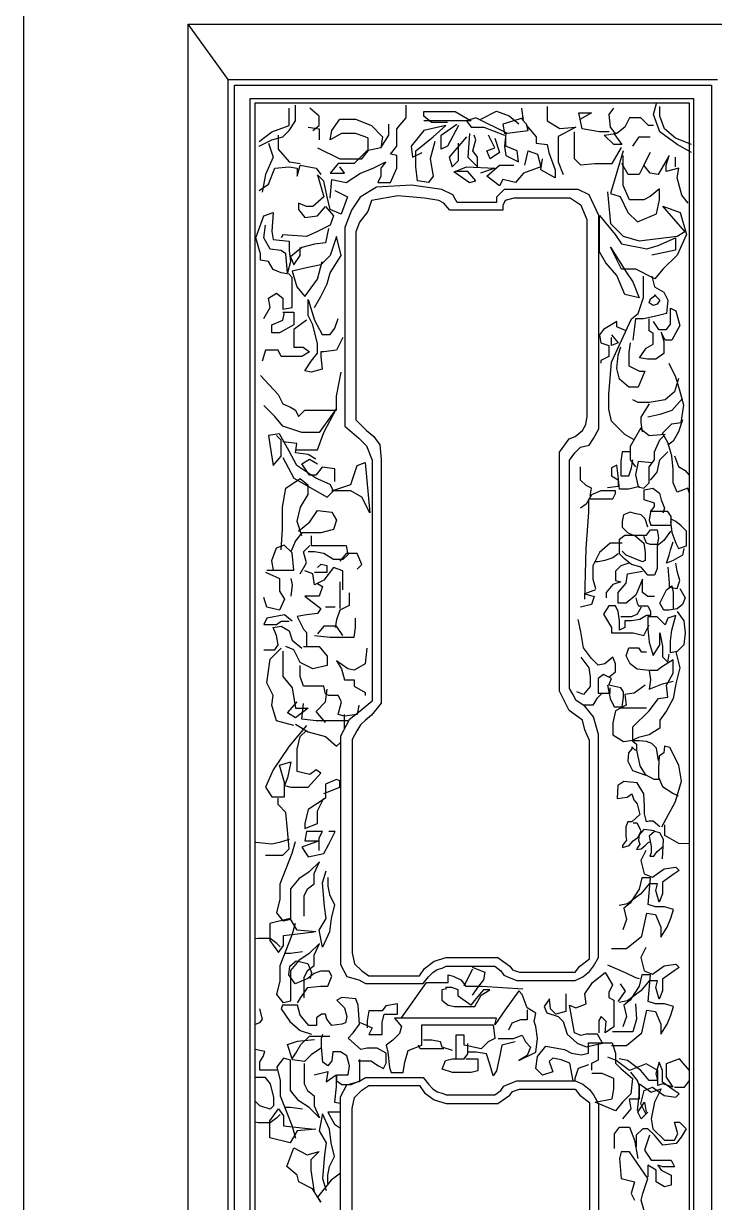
# Model space of a CAD drawing. Extents: x 1684 to 4686, y 4591 to 8092.
# Drawn here: x 1684 to 2233, y 6378 to 7314 of the extents above; entities that cross this region are included whole.
import ezdxf

# ---------------------------------------------------------------- set-up
doc = ezdxf.new("R2010")
doc.units = 0
doc.header["$MEASUREMENT"] = 0
for name, color, linetype in [('3', 3, 'CONTINUOUS'), ('4', 4, 'CONTINUOUS'), ('7', 7, 'CONTINUOUS')]:
    doc.layers.add(name, color=color, linetype=linetype)

msp = doc.modelspace()

# ---------------------------------------------------------------- linework, layer by layer
at = {"layer": '3'}
for p, q in [((1846.7, 7270.16), (1814.83, 7314.1)), ((1846.7, 5758.27), (1846.7, 7270.16)), ((1846.7, 7270.16), (2235, 7270.16)), ((1863.99, 5780.36), (1863.99, 7255.06)), ((1863.99, 7255.06), (2215.95, 7255.06)), ((2215.95, 7255.06), (2215.95, 5780.36))]:
    msp.add_line(p, q, dxfattribs=at)
for points in [[(1871.14, 7217.1), (1881.19, 7222.12), (1889.99, 7224.63), (1895.02, 7229.65), (1900.04, 7237.18), (1900.04, 7249.73)], [(1871.14, 7220.86), (1881.19, 7228.39), (1895.02, 7233.41), (1895.02, 7243.45), (1895.02, 7247.22)], [(1913.86, 7229.65), (1918.89, 7233.41), (1918.89, 7240.94), (1911.35, 7247.22)], [(1927.69, 7175.68), (1928.94, 7190.74), (1940.25, 7188.23), (1951.56, 7195.76), (1961.61, 7199.53), (1971.66, 7204.55), (1967.9, 7199.53), (1967.9, 7193.25), (1965.38, 7188.23), (1975.43, 7188.23), (1980.46, 7199.53), (1980.46, 7209.57), (1975.43, 7210.82), (1980.46, 7217.1), (1980.46, 7230.9), (1988, 7239.69), (1988, 7249.73)], [(2080.98, 7237.18), (2079.73, 7247.22)], [(2099.91, 7248.6), (2099.91, 7237.3), (2109.97, 7231.03), (2122.53, 7232.28), (2108.71, 7224.75), (2108.71, 7204.67), (2112.48, 7194.63)], [(2184.19, 7233.42), (2180.42, 7233.42), (2174.13, 7239.7), (2165.34, 7239.7), (2161.57, 7232.17), (2155.28, 7227.15), (2152.77, 7227.15), (2159.05, 7218.36), (2152.77, 7218.36), (2145.23, 7225.89), (2154.03, 7227.15), (2150.26, 7232.17), (2149, 7242.21), (2152.77, 7247.23)], [(2214.34, 7212.09), (2203.03, 7218.36), (2189.21, 7228.4), (2184.19, 7242.21), (2186.7, 7250.99)], [(2214.34, 7218.36), (2201.78, 7223.38), (2192.98, 7230.91), (2189.21, 7240.95), (2189.21, 7248.48)], [(1917.63, 7215.84), (1935.23, 7207.06), (1952.82, 7207.06), (1957.84, 7213.33), (1957.84, 7223.37), (1955.33, 7224.63), (1947.79, 7227.14), (1936.48, 7227.14), (1927.69, 7222.12), (1928.94, 7229.65), (1935.23, 7238.43), (1947.79, 7238.43), (1960.36, 7233.41), (1969.15, 7224.63), (1967.9, 7215.84), (1956.59, 7213.33), (1946.53, 7203.29), (1933.97, 7203.29), (1927.69, 7195.76), (1939, 7195.76), (1935.23, 7200.78)], [(2020.67, 7235.92), (2008.1, 7235.92), (2001.82, 7240.94), (2001.82, 7244.71), (2026.95, 7244.71), (2039.52, 7237.18), (2001.82, 7237.18)], [(2068.42, 7227.14), (2043.29, 7239.69), (2035.75, 7237.18), (2039.52, 7232.16), (2049.57, 7232.16), (2065.9, 7225.88)], [(2047.14, 7238.56), (2059.7, 7244.83), (2069.76, 7241.07), (2077.3, 7234.79)], [(2080.98, 7239.69), (2064.65, 7234.67), (2065.9, 7227.14), (2084.75, 7229.65), (2083.5, 7234.67), (2079.73, 7238.43)], [(2149, 7228.4), (2141.46, 7228.4), (2127.64, 7230.91), (2125.13, 7243.46), (2135.18, 7243.46), (2126.38, 7238.44)], [(1910.09, 7232.16), (1918.89, 7230.9), (1918.89, 7222.12)], [(1967.9, 7215.84), (1974.18, 7225.88), (1974.18, 7234.67)], [(2010.62, 7220.86), (2006.85, 7207.06), (2009.36, 7193.25), (2005.59, 7188.23), (1996.8, 7189.49), (1995.54, 7200.78), (1995.54, 7213.33), (2009.36, 7224.63), (2019.41, 7233.41), (2001.82, 7229.65), (1991.77, 7217.1), (1993.03, 7208.31), (2000.57, 7212.08)], [(2029.47, 7233.41), (2020.67, 7217.1), (2015.64, 7214.59), (2015.64, 7225.88), (2028.21, 7234.67)], [(2038.26, 7227.14), (2037, 7208.31), (2044.54, 7200.78), (2044.54, 7208.31), (2040.77, 7213.33), (2043.29, 7222.12), (2042.03, 7225.88)], [(2067.16, 7227.14), (2065.9, 7217.1), (2067.16, 7209.57), (2077.21, 7204.55), (2075.96, 7213.33), (2067.16, 7217.1), (2067.16, 7223.37)], [(2083.5, 7233.41), (2091.04, 7224.63), (2091.04, 7219.61), (2099.83, 7218.35), (2101.09, 7212.08), (2106.11, 7198.27), (2106.11, 7192), (2094.8, 7198.27), (2096.06, 7207.06)], [(2121.27, 7228.52), (2121.27, 7207.18), (2126.3, 7202.16), (2137.61, 7203.42), (2151.43, 7203.42), (2158.97, 7215.97)], [(1878.68, 7219.61), (1882.45, 7208.31), (1876.17, 7194.51), (1873.66, 7180.7)], [(1886.22, 7225.88), (1886.22, 7214.59), (1895.02, 7204.55), (1903.81, 7203.29)], [(2035.75, 7224.63), (2021.93, 7208.31), (2024.44, 7200.78), (2029.47, 7205.8), (2029.47, 7219.61)], [(2058.37, 7223.37), (2062.14, 7212.08), (2054.6, 7207.06), (2052.08, 7213.33), (2058.37, 7215.84), (2053.34, 7225.88)], [(2167.85, 7217.11), (2172.88, 7224.64), (2181.67, 7224.64)], [(2082.24, 7202.04), (2084.75, 7213.33), (2092.29, 7210.82), (2094.8, 7200.78), (2080.98, 7195.76), (2074.7, 7188.23), (2064.65, 7190.74), (2062.14, 7185.72), (2052.08, 7193.25), (2062.14, 7202.04), (2073.44, 7202.04)], [(2160.23, 7213.46), (2150.17, 7179.57), (2157.71, 7177.06), (2164, 7164.51), (2171.54, 7156.98), (2186.61, 7163.26), (2189.13, 7174.55), (2189.13, 7183.34), (2181.59, 7177.06), (2176.56, 7174.48), (2165.25, 7174.48), (2160.23, 7185.85), (2160.23, 7193.38), (2160.23, 7209.69)], [(2211.83, 7171.93), (2206.8, 7178.2), (2203.03, 7192.01), (2204.29, 7199.54), (2194.24, 7197.03), (2194.24, 7202.05), (2196.75, 7209.58), (2187.95, 7194.52), (2181.67, 7195.77), (2176.65, 7202.05), (2181.67, 7212.09), (2172.88, 7194.52), (2164.08, 7194.52), (2159.05, 7203.3)], [(2201.78, 7200.79), (2201.78, 7208.32)], [(1871.14, 7181.96), (1878.68, 7186.98), (1883.71, 7199.53), (1895.02, 7200.78), (1901.3, 7199.53), (1901.3, 7193.25), (1903.81, 7202.04), (1916.38, 7199.53), (1920.15, 7194.51)], [(2025.7, 7197.02), (2038.26, 7188.23), (2043.29, 7189.49), (2037, 7197.02), (2026.95, 7197.02), (2035.75, 7200.78), (2058.37, 7199.53), (2047.06, 7195.76)], [(1931.39, 7181.86), (1941.45, 7176.84), (1936.42, 7163.03), (1927.63, 7166.8), (1925.11, 7176.84), (1922.6, 7189.39), (1917.57, 7194.41), (1922.6, 7176.84), (1913.8, 7169.31), (1908.78, 7169.31), (1902.49, 7171.82), (1902.49, 7166.8), (1907.52, 7160.52), (1917.57, 7161.78), (1923.86, 7169.31), (1930.14, 7161.78), (1927.63, 7154.25), (1917.57, 7149.23), (1908.78, 7145.46), (1889.93, 7146.72), (1888.67, 7144.21)], [(1955.59, 6552.05), (2001.3, 6552.05), (2005.55, 6557.36), (2009.09, 6560.9), (2012.64, 6563.37), (2016.53, 6564.44), (2019.72, 6565.85), (2058.35, 6565.85), (2062.95, 6562.31), (2065.43, 6558.77), (2069.69, 6557), (2075.71, 6554.53), (2122.13, 6554.53), (2128.15, 6557.36), (2133.47, 6561.61), (2136.66, 6565.85), (2140.55, 6572.93), (2140.55, 6750), (2136.68, 6763.84), (2129.75, 6772.49), (2122.82, 6776.82), (2120.23, 6782.01), (2117.63, 6786.34), (2117.63, 6967.64), (2121.94, 6973.7), (2126.27, 6978.02), (2133.2, 6979.75), (2136.66, 6984.94), (2140.99, 6992.73), (2140.99, 7114.37), (2140.99, 7161.95), (2133.25, 7178.39), (2124.59, 7182.71), (2065.7, 7182.71), (2059.64, 7176.66), (2059.64, 7172.33), (2028.46, 7172.33), (2025, 7178.39), (2016.34, 7182.71), (1992.09, 7186.17), (1964.38, 7184.44), (1951.39, 7176.66), (1944.46, 7166.28), (1939.27, 7152.43), (1939.27, 6994.67), (1950.42, 6985.16), (1956.48, 6979.1), (1960.81, 6967.86), (1960.81, 6776.29), (1951.29, 6768.51), (1942.63, 6761.59), (1935.7, 6748.61), (1935.7, 6567.3), (1940.89, 6557.79), (1950.41, 6555.19), (1955.59, 6552.05)], [(2147.66, 7180.83), (2150.17, 7155.73), (2160.23, 7145.69), (2172.79, 7141.92), (2202.95, 7145.69), (2209.23, 7149.45), (2191.64, 7169.53), (2205.46, 7164.51), (2210.49, 7146.94), (2202.95, 7130.63), (2191.64, 7119.33), (2185.36, 7111.8), (2170.28, 7119.33), (2158.97, 7119.33), (2150.17, 7136.9), (2162.74, 7116.82), (2167.77, 7109.29), (2172.79, 7096.74), (2161.48, 7099.25), (2155.2, 7114.31), (2146.41, 7124.35), (2141.38, 7133.14), (2141.38, 7156.98), (2141.38, 7162), (2153.94, 7146.94), (2158.97, 7139.41), (2179.07, 7135.65), (2187.87, 7138.16), (2201.69, 7144.43), (2201.69, 7134.39), (2182.84, 7130.63)], [(1874.85, 7080.2), (1879.88, 7088.99), (1878.62, 7096.52), (1884.9, 7100.28), (1889.93, 7096.52), (1889.93, 7087.73), (1897.47, 7088.99), (1897.47, 7099.03), (1897.47, 7112.83), (1894.96, 7115.34), (1888.67, 7116.6), (1882.39, 7119.11), (1878.62, 7125.38), (1872.34, 7126.64), (1872.34, 7131.66), (1868.57, 7144.21), (1874.85, 7161.78), (1882.39, 7164.29), (1881.13, 7149.23), (1882.39, 7142.95), (1894.96, 7141.7), (1894.96, 7134.17), (1896.21, 7125.38), (1893.7, 7116.6), (1892.44, 7131.66), (1888.67, 7134.17), (1879.88, 7135.42), (1874.85, 7144.21), (1876.11, 7154.25)], [(1926.37, 7151.74), (1923.86, 7140.44), (1915.06, 7139.19), (1905.01, 7136.68), (1896.21, 7129.15), (1898.72, 7122.87), (1903.75, 7130.4), (1903.75, 7136.68)], [(1915.06, 7088.99), (1920.09, 7097.77), (1925.11, 7107.81), (1927.63, 7116.6), (1936.42, 7130.4), (1932.65, 7145.46), (1927.63, 7130.4), (1920.09, 7122.87), (1908.78, 7120.36), (1897.47, 7117.85), (1901.24, 7105.3), (1907.52, 7097.77), (1917.57, 7111.58), (1921.34, 7125.38)], [(2169.03, 6983.83), (2161.58, 6988.08), (2150.94, 6998.71), (2148.81, 7008.27), (2148.81, 7019.97), (2150.94, 7045.48), (2166.88, 7079.96), (2172.2, 7084.21), (2176.46, 7096.97), (2176.46, 7106.53), (2176.46, 7113.97)], [(2182.84, 7113.97), (2184.97, 7105.47), (2192.42, 7101.22), (2195.62, 7094.84), (2194.55, 7084.21), (2186.04, 7082.09), (2176.46, 7079.96), (2170.07, 7079.96), (2169.01, 7071.46), (2167.95, 7062.95)], [(2184.97, 7099.09), (2189.23, 7094.84), (2187.1, 7091.65), (2183.91, 7090.59), (2180.72, 7092.72), (2181.78, 7095.9), (2186.04, 7099.09)], [(1937.68, 7065.14), (1932.65, 7055.1), (1922.6, 7053.85), (1920.09, 7053.85), (1920.09, 7050.08), (1921.34, 7040.04), (1912.55, 7037.53), (1907.52, 7038.78), (1912.55, 7046.31), (1917.57, 7052.59), (1917.57, 7060.12), (1913.8, 7075.18), (1910.03, 7082.71), (1910.03, 7095.26), (1915.06, 7078.95), (1921.34, 7067.65), (1927.63, 7067.65), (1931.39, 7072.67), (1933.91, 7080.2)], [(2183.91, 7077.83), (2188.17, 7071.46), (2194.55, 7071.46), (2197.74, 7075.71), (2197.74, 7082.09), (2197.74, 7088.46), (2202, 7086.34), (2205.19, 7074.65), (2198.81, 7062.95), (2193.49, 7062.95), (2190.29, 7069.33), (2192.42, 7061.89), (2192.42, 7052.32), (2186.04, 7048.07), (2179.65, 7048.07), (2173.27, 7049.13), (2178.59, 7056.57), (2183.91, 7059.76), (2183.91, 7068.27), (2180.72, 7070.39), (2180.72, 7079.96)], [(1908.78, 7078.95), (1898.72, 7071.42), (1898.72, 7062.63), (1898.72, 7057.61), (1906.26, 7057.61), (1911.29, 7053.85), (1905.01, 7050.08), (1894.96, 7050.08), (1888.67, 7050.08), (1886.16, 7055.1), (1876.11, 7055.1), (1873.59, 7046.31)], [(1889.93, 7085.22), (1898.72, 7085.22), (1898.72, 7075.18), (1887.42, 7068.91), (1881.13, 7068.91), (1881.13, 7075.18), (1889.93, 7078.95), (1891.19, 7085.22)], [(2162.62, 7070.39), (2155.17, 7073.58), (2155.17, 7077.83), (2144.53, 7071.46), (2141.34, 7067.2), (2142.4, 7060.83), (2148.79, 7058.7), (2148.79, 7050.2), (2142.4, 7047.01), (2142.4, 7044.88)], [(2150.92, 7067.2), (2156.24, 7060.83), (2150.92, 7058.7), (2150.92, 7065.08)], [(2165.82, 7060.83), (2164.75, 7053.39), (2164.75, 7042.76), (2173.27, 7038.5), (2177.52, 7038.5), (2172.2, 7025.75), (2164.75, 7025.75), (2157.3, 7032.13), (2155.17, 7040.63), (2156.24, 7051.26), (2158.37, 7057.64)], [(2212.59, 6941.98), (2211.6, 6945.56), (2203.09, 6942.37), (2199.89, 6949.81), (2199.89, 6960.44), (2198.83, 6971.07), (2195.64, 6981.7), (2191.38, 6989.14), (2198.83, 6996.58), (2206.28, 6997.64), (2208.41, 7011.46), (2205.21, 7023.16), (2202.02, 7033.79), (2196.7, 7044.42)], [(1872.34, 7035.02), (1886.16, 7019.96), (1889.93, 7012.43), (1896.21, 7009.92), (1899.98, 7007.41), (1902.49, 7002.39), (1907.52, 7007.41), (1915.06, 7007.41), (1932.65, 7007.41), (1932.65, 7018.7), (1936.42, 7037.53)], [(2204.15, 7032.72), (2200.96, 7022.09), (2193.51, 7015.71), (2180.74, 7013.59), (2172.22, 7013.59), (2167.97, 7015.71)], [(2180.74, 7012.53), (2174.35, 7001.9), (2174.35, 6997.64), (2175.42, 6990.2)], [(2207.34, 7016.78), (2198.83, 7007.21), (2189.25, 7004.02), (2179.67, 7001.9)], [(1899.98, 6976.03), (1908.78, 6976.03), (1917.57, 6976.03), (1922.6, 6989.84), (1932.65, 7008.66), (1918.83, 6989.84), (1905.01, 6989.84), (1889.93, 6994.86), (1883.65, 7002.39), (1874.85, 7011.17)], [(2174.35, 6993.39), (2165.84, 6978.51), (2165.84, 6967.88), (2170.09, 6962.57)], [(2207.34, 6999.77), (2204.15, 6990.2), (2199.89, 6982.76), (2195.64, 6979.57)], [(1889.93, 6969.76), (1898.72, 6953.44), (1925.11, 6938.38), (1930.14, 6943.4), (1927.63, 6948.42), (1916.32, 6953.44), (1901.24, 6963.48), (1894.96, 6974.78), (1887.42, 6988.58), (1878.62, 6987.33), (1879.88, 6978.54), (1882.39, 6963.48), (1888.67, 6971.01), (1888.67, 6983.56), (1884.9, 6987.33)], [(2182.87, 6965.76), (2172.22, 6966.82), (2170.09, 6956.19), (2172.22, 6946.62), (2176.48, 6945.56), (2180.74, 6949.81), (2180.74, 6958.31), (2180.74, 6962.57), (2184.99, 6967.88), (2184.99, 6974.26), (2189.25, 6983.83), (2192.44, 6987.01)], [(2193.51, 6988.08), (2180.74, 6987.01), (2174.35, 6992.33)], [(1916.32, 6968.5), (1910.03, 6972.27), (1899.98, 6973.52), (1901.24, 6981.05), (1889.93, 6982.31)], [(2165.8, 6974.42), (2159.41, 6974.42), (2158.35, 6966.98), (2158.35, 6959.54), (2158.35, 6955.29), (2164.73, 6955.29), (2166.86, 6961.67), (2167.92, 6968.04)], [(2181.8, 6951.94), (2187.12, 6958.31), (2189.25, 6967.88), (2195.64, 6974.26)], [(1931.39, 6950.93), (1931.39, 6960.97), (1921.34, 6962.23), (1916.32, 6955.95), (1911.29, 6955.95), (1905.01, 6964.74), (1911.29, 6968.5), (1917.57, 6964.74)], [(1928.88, 6943.4), (1943.96, 6948.42), (1948.99, 6963.48), (1955.27, 6965.99), (1959.04, 6925.83), (1952.76, 6938.38), (1943.96, 6943.4), (1930.14, 6943.4)], [(2200.92, 6971.23), (2204.11, 6962.73), (2209.43, 6959.54), (2212.59, 6955.75)], [(2133.91, 6939.18), (2134.98, 6945.56), (2130.72, 6947.68), (2126.46, 6951.94), (2126.46, 6958.31), (2126.46, 6962.57)], [(2173.25, 6946.78), (2164.73, 6944.66), (2157.28, 6944.66), (2156.22, 6955.29), (2155.15, 6963.79), (2150.9, 6961.67), (2150.9, 6955.29), (2156.22, 6952.1), (2156.22, 6946.78), (2147.7, 6945.72)], [(1888.6, 6896.6), (1889.86, 6912.92), (1889.86, 6930.49), (1892.37, 6945.55), (1903.68, 6953.08), (1909.97, 6948.06), (1909.97, 6940.53), (1903.68, 6930.49), (1901.17, 6919.19), (1904.94, 6907.9)], [(2129.65, 6857.33), (2130.72, 6897.73), (2132.85, 6926.43), (2132.85, 6937.06), (2140.3, 6937.06), (2152, 6937.06), (2154.13, 6941.31), (2154.13, 6943.43), (2142.42, 6943.43), (2134.98, 6940.24), (2130.72, 6932.8), (2126.46, 6929.61)], [(2182.3, 6928.23), (2180.96, 6920.22), (2182.3, 6916.21), (2192.99, 6916.21), (2198.34, 6916.21), (2198.34, 6922.89), (2195.66, 6926.89), (2191.65, 6926.89), (2182.3, 6926.89), (2184.97, 6930.9), (2184.97, 6933.57), (2176.95, 6936.24), (2176.95, 6940.24), (2176.95, 6944.25), (2183.63, 6945.58), (2188.98, 6941.58), (2190.32, 6936.24), (2192.99, 6929.56), (2191.65, 6925.56)], [(1902.54, 6911.33), (1911.33, 6918.86), (1917.62, 6927.65), (1928.93, 6926.39), (1932.69, 6920.12), (1930.18, 6912.59), (1920.13, 6910.08), (1905.05, 6910.08), (1900.03, 6903.8), (1896.26, 6895.02)], [(2179.72, 6914.66), (2177.6, 6921.03), (2174.4, 6924.22), (2169.08, 6925.29), (2165.89, 6926.35), (2160.57, 6924.22), (2159.5, 6918.91), (2159.5, 6914.66), (2163.76, 6910.4), (2168.02, 6908.28), (2178.66, 6908.28), (2181.85, 6912.53), (2187.17, 6912.53), (2188.24, 6906.15), (2187.17, 6900.84), (2181.85, 6900.84), (2178.66, 6901.9), (2176.53, 6907.22)], [(2197.82, 6918.91), (2198.88, 6910.4), (2202.07, 6901.9), (2204.2, 6897.65), (2210.59, 6899.77), (2210.59, 6906.15), (2210.59, 6911.47), (2206.33, 6915.72), (2202.07, 6918.91), (2197.82, 6921.03)], [(2197.82, 6911.47), (2192.5, 6904.03), (2187.17, 6899.77), (2187.17, 6889.14), (2187.17, 6881.7), (2185.05, 6876.39), (2179.72, 6876.39), (2174.4, 6882.77), (2166.95, 6884.89), (2161.63, 6889.14), (2157.38, 6893.4), (2157.38, 6905.09), (2161.63, 6908.28), (2169.08, 6908.28), (2176.53, 6901.9), (2177.6, 6894.46), (2177.6, 6888.08), (2175.47, 6887.02), (2162.7, 6892.33), (2159.5, 6895.52)], [(1877.3, 6880.29), (1898.66, 6880.29), (1897.4, 6894.09), (1891.12, 6900.37), (1884.83, 6897.86), (1881.07, 6887.82), (1882.32, 6880.29)], [(1903.79, 6877.45), (1908.82, 6886.23), (1906.31, 6895.02), (1911.33, 6900.04)], [(1912.59, 6907.57), (1912.59, 6900.04), (1928.93, 6900.04), (1940.23, 6900.04), (1941.49, 6892.51), (1937.72, 6888.74), (1930.18, 6888.74), (1922.64, 6893.76), (1915.1, 6895.02), (1910.08, 6895.02)], [(2159.5, 6901.9), (2149.93, 6901.9), (2141.41, 6894.46), (2136.09, 6883.83), (2136.09, 6873.2), (2138.22, 6865.76)], [(2208.46, 6897.65), (2207.39, 6892.33), (2199.95, 6888.08), (2194.62, 6885.96), (2196.75, 6892.33), (2197.82, 6896.59), (2199.95, 6902.96)], [(1949.03, 6881.21), (1952.8, 6884.98), (1949.03, 6893.76), (1940.23, 6893.76), (1935.21, 6887.49)], [(2156.31, 6893.4), (2152.05, 6890.21), (2145.67, 6888.08), (2140.35, 6887.02), (2138.22, 6887.02)], [(1937.72, 6864.89), (1937.72, 6879.96), (1930.18, 6882.47), (1922.64, 6872.43), (1915.1, 6868.66), (1913.85, 6877.45), (1907.56, 6879.96)], [(1915.1, 6878.7), (1925.16, 6878.7), (1925.16, 6883.72), (1920.13, 6884.98), (1917.62, 6882.47)], [(2164.83, 6885.96), (2158.44, 6883.83), (2154.18, 6879.58), (2154.18, 6872.14), (2158.44, 6871.07), (2152.05, 6868.95), (2146.73, 6862.57), (2146.73, 6858.32)], [(2195.69, 6882.77), (2196.75, 6870.01), (2196.75, 6866.82), (2203.14, 6865.76), (2205.27, 6872.14), (2203.14, 6879.58), (2202.07, 6885.96)], [(1876.15, 6878.7), (1887.46, 6873.68), (1887.46, 6863.64), (1891.23, 6857.36), (1887.46, 6848.58), (1877.41, 6851.09), (1874.89, 6858.62)], [(1896.26, 6873.68), (1897.51, 6868.66), (1896.26, 6859.87)], [(2185.05, 6859.38), (2179.72, 6859.38), (2175.47, 6862.57), (2175.47, 6873.2), (2170.15, 6860.44), (2162.7, 6854.07), (2156.31, 6854.07), (2156.31, 6862.57), (2162.7, 6870.01), (2163.76, 6877.45), (2175.47, 6879.58)], [(1917.62, 6869.92), (1921.39, 6867.41), (1918.87, 6859.87), (1907.56, 6859.87), (1920.13, 6849.83), (1917.62, 6846.07), (1908.82, 6844.81), (1901.28, 6843.56), (1906.31, 6833.52), (1908.82, 6831.01), (1908.82, 6819.71)], [(1942.75, 6862.38), (1942.75, 6852.34), (1935.21, 6848.58), (1932.69, 6841.05), (1931.44, 6834.77)], [(1935.21, 6871.17), (1935.21, 6858.62), (1935.21, 6849.83)], [(2138.17, 6864.77), (2129.65, 6861.58), (2137.1, 6859.46), (2134.98, 6853.08), (2126.46, 6850.95)], [(2205.27, 6865.76), (2209.52, 6858.32), (2207.39, 6853), (2203.14, 6849.81), (2196.75, 6848.75), (2192.5, 6848.75), (2189.3, 6854.07), (2194.62, 6864.7), (2198.88, 6867.89), (2199.95, 6862.57), (2199.95, 6854.07), (2199.95, 6849.81)], [(2170.15, 6858.32), (2171.21, 6854.07), (2172.28, 6851.94), (2179.72, 6851.94), (2181.85, 6847.69), (2181.85, 6844.5), (2178.66, 6844.5), (2173.34, 6841.31), (2166.95, 6840.25), (2161.63, 6840.25), (2161.63, 6834.93), (2157.38, 6832.81), (2157.38, 6837.06), (2157.38, 6840.25), (2156.31, 6847.69), (2154.18, 6851.94), (2148.86, 6851.94), (2144.61, 6845.56), (2150.99, 6834.93), (2150.99, 6830.68), (2158.44, 6830.68), (2168.02, 6830.68), (2176.53, 6828.56), (2180.79, 6837.06)], [(1897.51, 6839.79), (1891.23, 6844.81), (1877.41, 6842.3), (1874.89, 6837.28), (1884.95, 6837.28), (1888.72, 6839.79), (1895, 6839.79)], [(1931.44, 6851.09), (1923.9, 6851.09)], [(2174.4, 6850.88), (2171.21, 6845.56), (2166.95, 6843.44), (2158.44, 6843.44)], [(2203.14, 6847.69), (2208.46, 6840.25), (2209.52, 6830.68), (2208.46, 6821.11), (2203.14, 6815.8), (2197.82, 6814.74), (2197.82, 6824.3), (2198.88, 6832.81), (2202.07, 6844.5), (2195.69, 6842.37), (2193.56, 6837.06), (2187.17, 6843.44), (2179.72, 6843.44), (2179.72, 6833.87), (2180.79, 6823.24), (2183.98, 6812.61), (2189.3, 6821.11), (2189.3, 6830.68), (2191.43, 6820.05), (2191.43, 6811.55), (2195.69, 6807.3), (2196.75, 6813.67)], [(1874.89, 6817.2), (1883.69, 6817.2), (1886.2, 6820.97), (1884.95, 6828.5), (1882.43, 6834.77), (1888.72, 6836.03), (1895, 6832.26), (1897.51, 6824.73), (1905.05, 6818.46)], [(1915.1, 6828.5), (1927.67, 6827.24), (1946.52, 6827.24), (1947.77, 6834.77), (1947.77, 6842.3)], [(1937.72, 6828.5), (1932.69, 6836.03), (1922.64, 6836.03), (1917.62, 6829.75)], [(2148.84, 6795.38), (2154.16, 6799.63), (2154.16, 6806.01), (2152.04, 6811.32), (2145.65, 6806.01), (2140.33, 6804.94), (2135.01, 6810.26), (2128.62, 6818.76), (2126.49, 6831.52), (2124.37, 6841.09)], [(1898.77, 6756.96), (1884.95, 6760.73), (1881.18, 6773.28), (1882.43, 6780.81), (1877.41, 6790.85), (1879.92, 6809.67), (1888.72, 6818.46)], [(1889.97, 6815.95), (1889.97, 6795.87), (1897.51, 6787.08), (1900.03, 6770.77), (1910.08, 6770.77), (1900.03, 6763.24), (1893.74, 6767), (1901.28, 6775.79)], [(1906.31, 6819.71), (1918.87, 6819.71), (1925.16, 6812.18), (1925.16, 6804.65), (1913.85, 6802.14), (1903.79, 6807.16), (1898.77, 6817.2), (1892.49, 6819.71)], [(1956.57, 6818.46), (1955.31, 6805.91), (1946.52, 6800.89), (1941.49, 6802.14), (1932.69, 6808.42), (1936.46, 6802.14), (1938.98, 6793.36), (1946.52, 6793.36), (1946.52, 6788.34), (1955.31, 6783.32), (1955.31, 6780.81)], [(2180.77, 6800.69), (2171.19, 6801.76), (2165.87, 6806.01), (2162.68, 6812.39), (2164.81, 6818.76), (2172.26, 6818.76), (2174.38, 6815.57), (2178.64, 6815.57)], [(2202.05, 6815.57), (2205.25, 6802.82), (2202.05, 6790.06), (2199.93, 6778.37), (2194.6, 6768.8), (2189.28, 6761.36), (2189.28, 6754.99), (2180.77, 6749.67), (2172.26, 6747.54), (2168, 6745.42), (2168, 6756.05), (2180.77, 6768.8), (2188.22, 6778.37), (2195.67, 6779.43), (2194.6, 6789), (2199.93, 6798.57), (2199.93, 6809.2), (2191.41, 6803.88), (2187.16, 6800.69), (2180.77, 6800.69), (2181.83, 6793.25), (2180.77, 6785.81), (2191.41, 6790.06), (2199.93, 6792.19)], [(2126.49, 6811.32), (2132.88, 6802.82), (2133.94, 6795.38), (2133.94, 6787.94), (2128.62, 6781.56), (2123.3, 6783.69)], [(1950.29, 6773.28), (1949.03, 6765.75), (1938.98, 6764.49), (1933.95, 6765.75), (1936.46, 6775.79), (1933.95, 6780.81), (1926.41, 6780.81), (1923.9, 6782.06), (1922.64, 6788.34), (1913.85, 6788.34), (1906.31, 6788.34), (1903.79, 6795.87), (1903.79, 6804.65)], [(2147.78, 6789), (2149.91, 6778.37), (2153.1, 6771.99), (2159.49, 6771.99), (2160.55, 6779.43), (2160.55, 6783.69), (2158.42, 6786.87), (2148.84, 6789), (2150.97, 6794.32), (2144.59, 6797.5), (2140.33, 6794.32), (2140.33, 6782.62), (2149.91, 6782.62), (2149.91, 6786.87)], [(2177.58, 6789), (2169.06, 6782.62), (2161.61, 6781.56), (2162.68, 6773.06), (2154.16, 6768.8), (2152.04, 6759.24), (2152.04, 6749.67), (2160.55, 6744.36), (2168, 6745.42)], [(1923.9, 6759.47), (1916.36, 6768.26), (1923.9, 6775.79), (1925.16, 6785.83)], [(2143.52, 6782.62), (2139.26, 6778.37), (2136.07, 6773.06), (2128.62, 6773.06)], [(1941.49, 6760.73), (1916.36, 6760.73), (1905.05, 6761.98), (1906.31, 6774.53)], [(2178.64, 6770.93), (2163.74, 6770.93), (2158.42, 6770.93)], [(1938.98, 6754.76), (1938.98, 6756.96), (1938.98, 6765.75)], [(1908.82, 6756.96), (1895, 6740.65), (1882.43, 6721.82), (1876.15, 6708.01), (1881.18, 6700.48), (1891.23, 6700.48), (1891.23, 6711.78), (1887.46, 6725.59), (1896.26, 6728.1), (1893.74, 6715.55), (1891.23, 6709.27), (1896.26, 6708.01), (1910.08, 6708.01), (1920.13, 6719.31), (1916.36, 6721.82), (1911.33, 6718.06), (1901.28, 6720.57), (1901.28, 6738.14), (1903.79, 6748.18), (1908.82, 6753.2)], [(1900.03, 6758.22), (1910.08, 6751.94), (1923.9, 6748.18), (1932.69, 6740.65), (1935.7, 6743.64)], [(2188.2, 6729.12), (2186.63, 6739.09), (2182.95, 6742.76), (2178.74, 6744.34), (2172.96, 6744.86), (2167.71, 6744.86), (2170.86, 6742.24), (2170.86, 6740.14), (2170.86, 6737.51), (2173.49, 6724.92), (2177.69, 6718.1), (2184.52, 6714.42), (2188.73, 6714.42)], [(2190.83, 6676.64), (2201.86, 6696.58), (2206.59, 6712.85), (2204.49, 6725.44), (2197.13, 6739.61), (2192.93, 6740.66), (2192.41, 6735.42), (2188.73, 6732.79), (2188.2, 6723.34), (2188.2, 6716), (2191.35, 6708.65), (2199.76, 6703.4), (2203.97, 6701.3)], [(2170.86, 6737.51), (2169.81, 6737.51), (2167.18, 6740.14), (2167.18, 6738.56), (2164.56, 6735.42), (2164.03, 6728.59), (2167.71, 6721.25), (2178.22, 6717.57)], [(1922.64, 6702.99), (1935.21, 6708.01), (1935.21, 6713.04), (1932.69, 6714.29), (1923.9, 6710.53), (1923.9, 6699.23), (1910.08, 6690.44), (1907.56, 6679.15), (1907.56, 6675.38), (1917.62, 6679.15), (1917.62, 6689.19), (1922.64, 6699.23)], [(2189.2, 6676.46), (2183.94, 6681.18), (2180.79, 6681.18), (2178.69, 6680.66), (2177.11, 6686.96), (2177.11, 6692.73), (2176.59, 6702.7), (2171.33, 6711.62), (2160.82, 6712.67), (2156.09, 6709.52), (2155.57, 6699.03), (2163.45, 6700.08), (2167.13, 6702.7), (2168.7, 6697.98), (2171.33, 6694.83), (2173.43, 6686.43), (2167.13, 6680.66), (2163.98, 6680.66), (2162.4, 6676.46), (2162.4, 6669.11), (2162.92, 6665.96), (2159.77, 6661.77), (2159.77, 6660.19), (2165.03, 6661.77), (2168.18, 6665.44), (2171.86, 6668.06), (2174.48, 6673.31), (2171.33, 6679.61), (2168.18, 6679.61)], [(1876.15, 6654.05), (1889.97, 6654.05), (1895, 6659.07), (1893.74, 6674.13), (1892.49, 6687.93), (1886.2, 6694.21), (1886.2, 6699.23)], [(2212.59, 6663.03), (2204.43, 6663.34), (2193.4, 6669.64), (2193.4, 6678.03)], [(1895, 6666.6), (1887.46, 6664.09), (1881.18, 6662.83), (1868.61, 6664.09)], [(1918.87, 6657.81), (1918.87, 6667.85), (1921.39, 6672.87), (1908.82, 6672.87), (1907.56, 6665.34), (1918.87, 6665.34), (1905.05, 6660.32), (1910.08, 6652.79), (1922.64, 6655.3), (1926.41, 6662.83), (1931.44, 6672.87), (1926.41, 6672.87)], [(2184.99, 6673.31), (2176.59, 6674.36), (2172.91, 6670.16), (2172.38, 6665.96), (2173.43, 6662.81), (2171.33, 6659.67), (2170.81, 6658.62), (2174.48, 6659.14), (2177.64, 6661.77), (2179.74, 6663.86), (2181.84, 6664.91)], [(2191.3, 6651.27), (2192.35, 6666.49), (2189.2, 6671.74), (2184.99, 6672.79), (2180.79, 6669.11), (2182.37, 6661.24), (2182.37, 6655.99), (2181.31, 6653.37), (2184.47, 6653.37), (2187.09, 6657.04), (2192.35, 6661.24)], [(1906.86, 6605.67), (1906.86, 6615.11), (1906.86, 6621.85), (1909.56, 6627.25), (1914.96, 6631.3), (1914.96, 6639.39), (1919.01, 6648.83), (1910.91, 6640.74), (1902.81, 6635.34), (1896.05, 6627.25), (1896.05, 6613.76), (1896.05, 6602.97), (1890.65, 6601.62), (1885.25, 6608.37), (1887.95, 6619.16), (1887.95, 6631.3), (1897.4, 6655.58), (1900.1, 6665.02)], [(2178.25, 6657.75), (2174.28, 6649.82), (2176.92, 6639.24), (2183.54, 6636.59), (2192.81, 6643.2), (2202.08, 6644.53), (2204.72, 6641.88), (2200.75, 6639.24), (2191.49, 6632.63), (2191.49, 6623.37), (2188.84, 6616.76), (2186.19, 6626.02), (2187.51, 6631.3), (2180.89, 6631.3), (2174.28, 6623.37), (2168.98, 6619.4), (2163.69, 6615.44), (2157.07, 6614.12)], [(1925.65, 6636.26), (1925.65, 6629.52), (1927, 6622.77), (1931.05, 6614.68), (1928.35, 6603.89), (1927, 6593.1), (1921.6, 6580.96), (1918.9, 6594.45), (1924.3, 6603.89), (1922.95, 6613.33), (1921.6, 6632.22), (1924.3, 6641.66)], [(2150.82, 6579.85), (2162.87, 6579.85), (2174.93, 6589.88), (2178.95, 6607.94), (2185.98, 6606.94), (2190, 6596.9), (2190, 6588.88), (2195.02, 6596.9), (2198.03, 6603.93), (2200.04, 6610.95), (2193.01, 6612.96), (2185.98, 6612.96), (2179.95, 6614.96), (2181.96, 6636.03), (2174.93, 6636.03), (2172.92, 6627), (2168.9, 6620.98), (2165.89, 6615.97), (2160.86, 6611.95), (2162.87, 6602.92), (2159.86, 6594.9)], [(1916.2, 6593.1), (1901.34, 6594.45), (1895.94, 6603.89), (1879.73, 6599.84), (1879.73, 6586.35), (1886.49, 6576.91), (1890.54, 6582.31), (1890.54, 6590.4), (1914.85, 6593.1)], [(1906.86, 6540.81), (1906.86, 6550.25), (1906.86, 6556.99), (1909.56, 6562.39), (1914.96, 6566.44), (1914.96, 6574.53), (1919.01, 6583.97), (1910.91, 6575.88), (1902.81, 6570.48), (1896.05, 6562.39), (1896.05, 6548.9), (1896.05, 6538.11), (1890.65, 6536.76), (1885.25, 6543.5), (1887.95, 6554.3), (1887.95, 6566.44), (1897.4, 6590.72), (1900.1, 6600.16)], [(1887.95, 6581.27), (1885.25, 6583.97), (1879.85, 6588.02), (1870.39, 6588.02), (1867.94, 6587.53)], [(1905.51, 6577.23), (1896.05, 6575.88), (1892, 6575.88)], [(2178.25, 6580.73), (2174.28, 6572.79), (2176.92, 6562.22), (2183.54, 6559.57), (2192.81, 6566.18), (2202.08, 6567.5), (2204.72, 6564.86), (2200.75, 6562.22), (2191.49, 6555.6), (2191.49, 6546.35), (2188.84, 6539.74), (2186.19, 6548.99), (2187.51, 6554.28), (2180.89, 6554.28), (2174.28, 6546.35), (2168.98, 6542.38), (2163.69, 6538.42), (2157.07, 6537.09)], [(1901.7, 6536.94), (1904.71, 6541.95), (1909.73, 6548.98), (1919.78, 6549.98), (1925.81, 6549.98), (1928.82, 6558.01), (1926.81, 6562.02), (1919.78, 6562.02), (1914.76, 6560.01), (1909.73, 6556), (1899.69, 6551.99), (1894.67, 6559.01), (1895.67, 6566.03), (1900.69, 6570.05), (1909.73, 6568.04), (1912.75, 6561.02), (1911.74, 6556)], [(2034.02, 6550.3), (2040.77, 6563.79)], [(2040.33, 6565.06), (2050.38, 6561.04), (2049.38, 6555.02), (2045.36, 6550.01), (2040.33, 6542.98)], [(2147.81, 6567.04), (2161.87, 6561.02), (2169.91, 6557), (2172.92, 6556)], [(1984.08, 6524.92), (2004.17, 6553.02), (2021.25, 6553.02), (2021.25, 6559.04), (2025.27, 6558.03), (2031.29, 6555.02), (2035.31, 6550.01), (2048.37, 6550.01), (2080.52, 6548)], [(2114.66, 6543.96), (2114.66, 6533.93), (2114.66, 6529.91), (2106.62, 6527.91), (2102.6, 6531.92), (2101.6, 6539.95), (2097.58, 6533.93), (2099.59, 6528.91), (2108.63, 6525.9), (2112.65, 6521.89), (2115.66, 6511.85), (2123.7, 6504.83), (2130.73, 6501.82), (2143.79, 6504.83), (2139.77, 6511.85), (2130.73, 6511.85), (2126.71, 6510.85), (2121.69, 6512.86), (2117.67, 6534.93), (2122.69, 6532.92), (2130.73, 6535.93), (2129.72, 6543.96), (2135.75, 6552.99), (2145.8, 6561.02), (2151.82, 6550.98), (2148.81, 6544.96), (2148.81, 6540.95), (2152.83, 6538.94), (2152.83, 6526.9), (2152.83, 6517.87), (2145.8, 6512.86), (2146.8, 6521.89), (2142.78, 6525.9), (2140.77, 6522.89), (2140.77, 6512.86)], [(2150.82, 6502.82), (2162.87, 6502.82), (2174.93, 6512.86), (2178.95, 6530.92), (2185.98, 6529.91), (2190, 6519.88), (2190, 6511.85), (2195.02, 6519.88), (2198.03, 6526.9), (2200.04, 6533.93), (2193.01, 6535.93), (2185.98, 6535.93), (2179.95, 6537.94), (2181.96, 6559.01), (2174.93, 6559.01), (2172.92, 6549.98), (2168.9, 6543.96), (2165.89, 6538.94), (2160.86, 6534.93), (2162.87, 6525.9), (2159.86, 6517.87)], [(2061.05, 6508.45), (2073.21, 6508.45), (2079.96, 6511.15), (2082.66, 6505.75), (2086.71, 6501.71), (2084.01, 6494.96), (2077.26, 6490.92), (2090.77, 6497.66), (2092.12, 6508.45), (2090.77, 6517.89), (2089.41, 6521.94), (2090.77, 6528.68), (2084.01, 6532.73), (2079.96, 6543.52), (2077.26, 6546.22), (2066.46, 6531.38), (2058.35, 6519.24), (2059.7, 6524.64), (1978.68, 6524.64), (1984.08, 6517.89), (1982.73, 6512.5), (1977.33, 6507.1), (1971.92, 6503.06), (1973.27, 6497.66), (1974.62, 6485.52), (1975.98, 6481.47), (1985.43, 6481.47), (1986.78, 6489.57), (1989.48, 6499.01), (2000.28, 6503.06), (2000.28, 6519.24), (2057, 6519.24), (2058.35, 6508.45), (2052.95, 6505.75), (2047.55, 6500.36), (2034.05, 6503.06), (2034.05, 6511.15), (2027.29, 6511.15), (2027.29, 6497.66), (2027.29, 6492.26), (2034.05, 6492.26), (2036.75, 6496.31), (2036.75, 6504.4)], [(2020.24, 6548), (2016.23, 6547), (2016.23, 6538.97), (2021.25, 6534.96), (2026.27, 6533.95), (2031.29, 6533.95), (2037.32, 6533.95), (2042.34, 6533.95), (2047.37, 6542.98), (2054.4, 6547), (2049.38, 6547), (2043.35, 6539.97), (2039.33, 6534.96), (2029.29, 6541.98), (2029.29, 6547), (2024.26, 6549), (2019.24, 6549)], [(2157.85, 6551.99), (2161.87, 6545.97), (2155.84, 6537.94)], [(1949.92, 6490.78), (1959.96, 6490.78), (1965.99, 6486.77), (1970.01, 6484.76), (1972.01, 6488.78), (1972.01, 6496.8), (1964.98, 6500.82), (1956.95, 6500.82), (1951.92, 6499.81), (1941.88, 6508.84), (1945.9, 6512.86), (1950.92, 6519.88), (1949.92, 6534.93), (1947.91, 6539.95), (1936.86, 6540.95), (1932.84, 6538.94), (1938.87, 6532.92), (1940.87, 6525.9), (1939.87, 6520.88), (1936.86, 6519.88), (1928.82, 6518.88), (1924.8, 6523.89), (1923.8, 6527.91), (1920.78, 6527.91), (1916.77, 6524.9), (1916.77, 6518.88), (1910.74, 6518.88), (1903.71, 6526.9), (1901.7, 6534.93), (1889.64, 6534.93), (1888.64, 6531.92), (1895.67, 6521.89), (1903.71, 6514.86), (1912.75, 6511.85)], [(1951.42, 6521.06), (1960.88, 6517.01), (1958.17, 6511.62), (1968.98, 6511.62), (1968.98, 6521.06), (1970.33, 6527.81), (1981.13, 6527.81), (1981.13, 6535.9), (1971.68, 6534.55), (1968.98, 6530.5), (1958.17, 6530.5), (1956.82, 6522.41), (1956.82, 6517.01)], [(2169.91, 6535.93), (2170.91, 6523.89), (2167.9, 6513.86), (2151.82, 6513.86)], [(1871.56, 6531.92), (1873.57, 6523.89), (1871.56, 6520.88), (1867.94, 6519.53)], [(2084.01, 6531.38), (2084.01, 6523.29), (2078.61, 6523.29), (2071.86, 6520.59), (2069.16, 6515.2)], [(1920.61, 6500.97), (1912.5, 6495.58), (1907.1, 6490.18), (1897.65, 6491.53), (1893.6, 6503.67), (1901.7, 6506.37), (1915.2, 6507.72)], [(1897.65, 6492.88), (1900.35, 6496.92), (1904.4, 6503.67), (1911.15, 6510.41), (1927.36, 6510.41)], [(1950.92, 6491.79), (1950.92, 6481.75), (1950.92, 6474.73), (1943.89, 6471.72), (1936.86, 6471.72), (1932.84, 6474.73), (1932.84, 6479.75), (1938.87, 6479.75), (1941.88, 6479.75), (1942.88, 6486.77), (1940.87, 6494.8), (1935.85, 6497.81), (1929.82, 6497.81), (1928.82, 6490.78), (1925.81, 6486.77), (1921.79, 6489.78), (1920.78, 6501.82), (1920.78, 6508.84), (1921.79, 6511.85)], [(2024.59, 6499.01), (2016.49, 6501.71), (2015.14, 6505.75), (2008.39, 6507.1), (2001.63, 6507.1)], [(1885.25, 6483.29), (1877.15, 6483.29), (1871.74, 6483.29), (1871.74, 6490.04), (1874.45, 6494.08), (1875.8, 6498.13), (1867.94, 6499.87)], [(2017.84, 6500.36), (2007.04, 6500.36), (1998.93, 6500.36), (1997.58, 6503.06)], [(2074.56, 6505.75), (2063.76, 6503.06), (2062.41, 6494.96), (2059.7, 6482.82), (2057, 6478.78), (2054.3, 6488.22), (2051.6, 6496.31), (2043.5, 6497.66), (2036.75, 6497.66)], [(2120.38, 6474.97), (2117.77, 6488.83), (2111.02, 6491.53), (2104.27, 6492.88), (2101.57, 6490.18), (2104.27, 6482.09), (2096.17, 6479.39), (2090.77, 6484.78), (2092.12, 6494.23), (2098.87, 6502.32), (2113.72, 6499.62), (2119.12, 6496.92), (2127.23, 6495.58), (2132.63, 6496.92), (2132.63, 6505.02), (2140.73, 6505.02)], [(2135.33, 6483.44), (2135.33, 6488.83), (2140.73, 6491.53), (2140.73, 6505.02), (2151.54, 6505.02), (2154.24, 6496.92), (2154.24, 6488.83), (2158.29, 6484.78), (2167.74, 6476.69), (2166.39, 6464.55), (2159.64, 6457.81), (2154.24, 6451.06), (2138.03, 6457.81), (2151.54, 6460.51), (2152.89, 6468.6), (2152.89, 6476.69), (2143.43, 6480.74), (2135.33, 6480.74)], [(1906.86, 6488.69), (1906.86, 6479.25), (1906.86, 6472.5), (1909.56, 6467.11), (1914.96, 6463.06), (1914.96, 6454.97), (1919.01, 6445.52), (1910.91, 6453.62), (1902.81, 6459.01), (1896.05, 6467.11), (1896.05, 6480.6), (1896.05, 6491.39), (1890.65, 6492.74), (1885.25, 6485.99), (1887.95, 6475.2), (1887.95, 6463.06), (1897.4, 6438.78), (1900.1, 6429.34)], [(2035.4, 6492.26), (2044.85, 6492.26), (2044.85, 6486.87), (2044.85, 6482.82), (2039.45, 6481.47), (2024.59, 6481.47), (2016.49, 6484.17), (2019.19, 6490.92), (2024.59, 6492.26), (2031.34, 6492.26)], [(2132.63, 6487.48), (2124.53, 6484.78), (2121.83, 6476.69), (2121.83, 6474.97)], [(2200.97, 6469.93), (2208.91, 6469.93), (2212.88, 6475.22), (2212.88, 6483.15), (2204.94, 6492.41), (2194.35, 6488.44), (2194.35, 6477.86), (2199.65, 6469.93), (2191.7, 6472.58), (2187.73, 6471.25), (2187.73, 6477.86), (2187.73, 6483.15), (2178.46, 6488.44), (2165.23, 6483.15), (2159.93, 6487.12), (2154.64, 6491.09), (2148.02, 6493.73)], [(2178.25, 6448.77), (2174.28, 6456.7), (2176.92, 6467.28), (2183.54, 6469.93), (2192.81, 6463.31), (2202.08, 6461.99), (2204.72, 6464.64), (2200.75, 6467.28), (2191.49, 6473.89), (2191.49, 6483.15), (2188.84, 6489.76), (2186.19, 6480.5), (2187.51, 6475.21), (2180.89, 6475.21), (2174.28, 6483.15), (2168.98, 6487.11), (2163.69, 6491.08), (2157.07, 6492.4)], [(1914.85, 6479.56), (1925.65, 6482.26), (1924.3, 6474.17), (1932.4, 6479.56), (1932.4, 6470.12), (1931.05, 6457.98), (1935.7, 6457.21)], [(2171.63, 6451.41), (2172.95, 6463.31), (2172.95, 6471.25), (2171.63, 6475.21), (2166.33, 6481.83)], [(1867.94, 6477.9), (1875.8, 6477.9), (1879.85, 6472.5), (1882.55, 6461.71), (1882.55, 6454.97), (1879.85, 6452.27), (1871.74, 6454.97), (1867.94, 6458.76)], [(1955.59, 6477.45), (2001.3, 6477.45), (2005.55, 6472.14), (2009.09, 6468.6), (2012.64, 6466.12), (2016.53, 6465.06), (2019.72, 6463.64), (2058.35, 6463.64), (2062.95, 6467.18), (2065.43, 6470.72), (2069.69, 6472.49), (2075.71, 6474.97), (2122.13, 6474.97), (2128.15, 6472.14), (2133.47, 6467.89), (2136.66, 6463.64), (2140.55, 6456.56), (2140.55, 6279.49)], [(2159.93, 6444.81), (2166.55, 6452.74), (2165.23, 6460.68), (2173.17, 6460.68), (2173.17, 6472.58), (2182.44, 6465.96), (2190.38, 6468.61), (2185.08, 6458.03), (2182.44, 6444.81), (2183.76, 6436.88), (2193.03, 6427.62), (2200.97, 6427.62), (2203.62, 6432.91), (2200.97, 6442.16), (2204.94, 6442.16), (2210.24, 6436.88), (2206.26, 6430.26), (2202.29, 6424.98), (2191.7, 6423.65), (2185.08, 6431.59), (2179.79, 6436.88), (2175.82, 6436.88), (2170.52, 6431.59), (2170.52, 6422.33)], [(1916.2, 6436.4), (1901.34, 6435.05), (1895.94, 6425.61), (1879.73, 6429.65), (1879.73, 6443.14), (1886.49, 6452.58), (1890.54, 6447.19), (1890.54, 6439.1), (1914.85, 6436.4)], [(1905.51, 6452.27), (1896.05, 6453.62), (1892, 6453.62)], [(1935.7, 6450.87), (1935.1, 6449.89), (1925.65, 6449.89), (1931.05, 6440.44), (1935.7, 6437.35)], [(2179.79, 6450.1), (2174.49, 6444.81), (2171.85, 6450.1), (2177.14, 6458.03), (2178.46, 6450.1)], [(1887.95, 6448.22), (1885.25, 6445.52), (1879.85, 6441.48), (1870.39, 6441.48), (1867.94, 6441.97)], [(1925.65, 6393.23), (1925.65, 6399.98), (1927, 6406.72), (1931.05, 6414.82), (1928.35, 6425.61), (1927, 6436.4), (1921.6, 6448.54), (1918.9, 6435.05), (1924.3, 6425.61), (1922.95, 6416.16), (1921.6, 6397.28), (1924.3, 6387.84)], [(2153.31, 6421.01), (2153.31, 6432.91), (2157.28, 6438.2), (2165.23, 6438.2), (2169.2, 6427.62), (2171.85, 6413.08)], [(2181.11, 6431.59), (2177.14, 6419.69), (2182.44, 6411.75), (2193.03, 6411.75), (2198.32, 6411.75), (2200.97, 6406.46), (2191.7, 6406.46), (2187.73, 6407.79), (2190.38, 6403.82), (2198.32, 6399.85), (2198.32, 6391.92), (2193.03, 6390.6), (2186.41, 6394.56), (2186.41, 6403.82), (2179.79, 6407.79), (2179.79, 6398.53)], [(1935.7, 6401.43), (1928.35, 6395.93), (1917.55, 6382.44), (1920.25, 6378.4), (1913.5, 6389.19), (1902.69, 6394.58), (1901.34, 6399.98), (1893.24, 6406.72), (1898.64, 6421.56), (1909.44, 6416.16), (1918.9, 6418.86), (1912.15, 6412.12), (1912.15, 6404.03), (1914.85, 6386.49)], [(2177.14, 6370.76), (2174.49, 6380.02), (2175.82, 6385.31), (2179.79, 6397.21), (2165.23, 6418.36), (2158.61, 6418.36), (2157.28, 6413.08), (2158.61, 6397.21), (2169.2, 6394.56), (2166.55, 6385.31), (2169.2, 6380.02)]]:
    msp.add_lwpolyline(points, dxfattribs=at)
at = {"layer": '4'}
msp.add_line((1684.16, 8091.65), (1684.16, 4591.16), dxfattribs=at)
at = {"layer": '7'}
for p, q in [((1851.54, 5763.94), (1851.54, 7265.55)), ((1851.54, 7265.55), (2230.31, 7265.55)), ((2230.31, 7265.55), (2230.31, 5763.94)), ((1867.94, 5784.19), (1867.94, 7251.56)), ((1867.94, 7251.56), (2212.59, 7251.56)), ((2212.59, 7251.56), (2212.59, 5784.19))]:
    msp.add_line(p, q, dxfattribs=at)
at = {"layer": '7', "color": 7}
msp.add_lwpolyline([(1814.83, 4731.73), (1814.83, 7314.1), (2705.16, 7314.1)], dxfattribs=at)
at = {"layer": '7'}
msp.add_lwpolyline([(1944.96, 6745.55), (1944.96, 6576.5), (1946.87, 6567.9), (1952.61, 6562.16), (1958.35, 6558.34), (1998.54, 6558.34), (2002.37, 6564.07), (2010.02, 6569.81), (2019.59, 6572.68), (2060.73, 6572.68), (2070.3, 6565.99), (2072.22, 6563.12), (2077.96, 6561.21), (2121.97, 6561.21), (2125.8, 6565.99), (2133.45, 6571.72), (2133.45, 6598.48), (2133.45, 6745), (2129.7, 6753.6), (2127.79, 6761.24), (2117.26, 6768.89), (2115.35, 6772.71), (2112.48, 6778.45), (2109.61, 6784.18), (2109.61, 6795.65), (2109.61, 6974.06), (2117.29, 6984.58), (2122.08, 6986.49), (2127.82, 6991.27), (2130.69, 6996.05), (2131.64, 7002.74), (2131.64, 7014.21), (2131.64, 7158.53), (2126.86, 7170), (2118.25, 7175.73), (2110.59, 7175.73), (2073.28, 7175.73), (2066.58, 7173.82), (2064.66, 7170), (2064.66, 7166.18), (2022.56, 7166.18), (2017.78, 7171.91), (2013.95, 7173.82), (2002.47, 7175.73), (1981.42, 7177.65), (1960.37, 7173.82), (1957.5, 7165.22), (1950.8, 7156.62), (1947.93, 7148.97), (1947.93, 6999.87), (1956.54, 6991.27), (1962.28, 6986.49), (1967.07, 6979.8), (1968.02, 6968.33), (1968.02, 6774.71), (1960.35, 6765.15), (1955.56, 6761.33), (1951.73, 6757.5), (1948.86, 6752.73), (1945.04, 6746.03), (1944.96, 6745.55)], close=True, dxfattribs=at)
for points in [[(1947.61, 6263.93), (1942.63, 6267.91), (1935.7, 6280.88), (1935.7, 6462.19), (1940.89, 6471.71), (1950.41, 6474.3), (1955.59, 6477.45)], [(1944.96, 6283.95), (1944.96, 6453), (1946.87, 6461.6), (1952.61, 6467.33), (1958.35, 6471.16), (1998.54, 6471.16), (2002.37, 6465.42), (2010.02, 6459.69), (2019.59, 6456.82), (2060.73, 6456.82), (2070.3, 6463.51), (2072.22, 6466.38), (2077.96, 6468.29), (2121.97, 6468.29), (2125.8, 6463.51), (2133.45, 6457.78), (2133.45, 6431.01), (2133.45, 6284.5)]]:
    msp.add_lwpolyline(points, dxfattribs=at)

doc.saveas('drawing.dxf')
